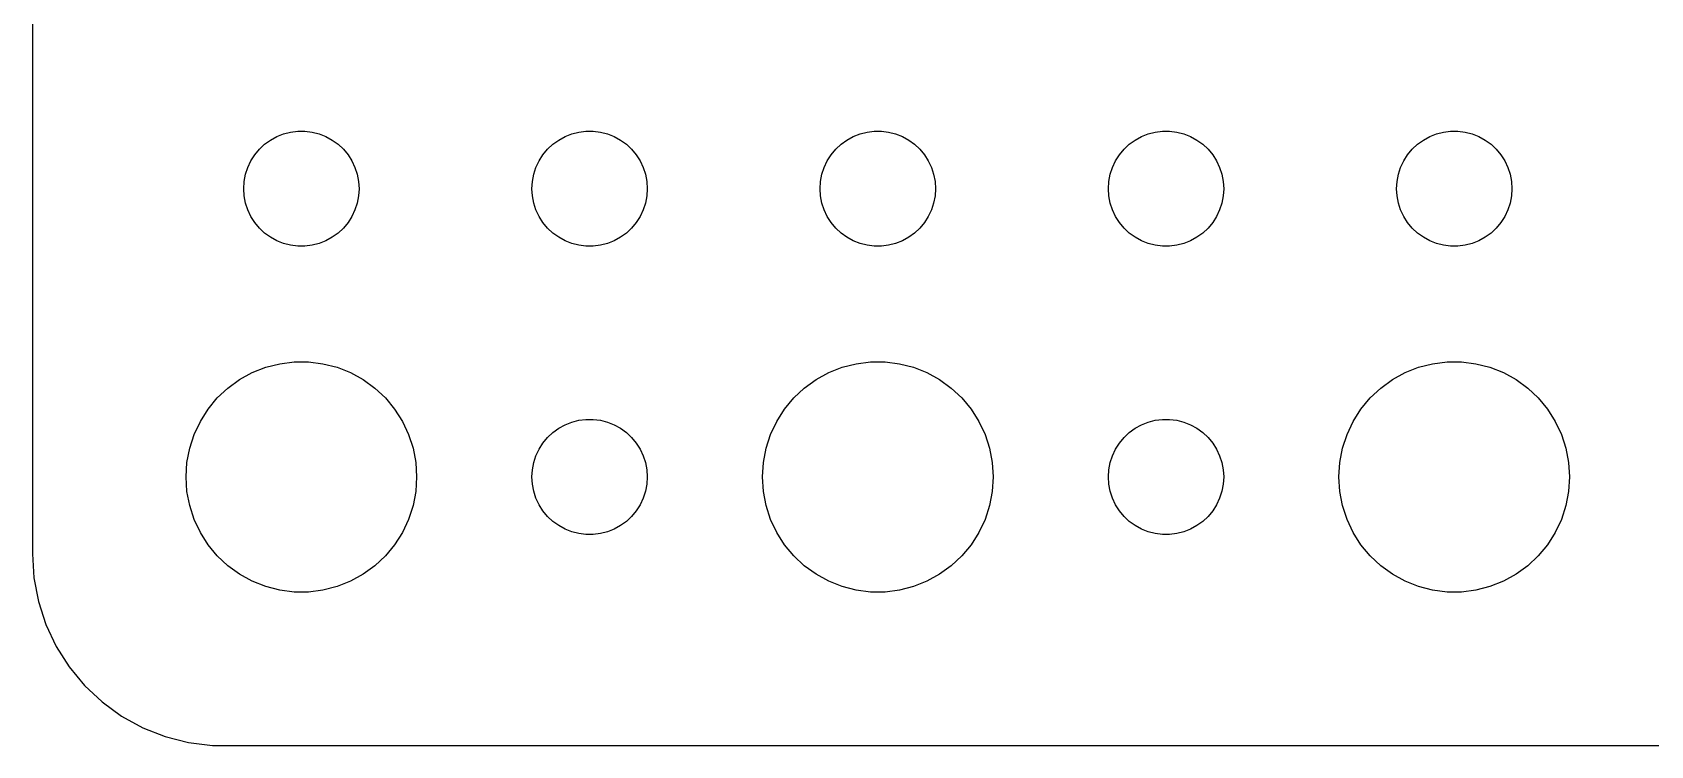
# Model space of a CAD drawing. Header units: metres. Extents: x -44 to 44, y 140 to 346.
# Drawn here: x -44.5 to -2.39, y 248.01 to 266.57 of the extents above; entities that cross this region are included whole.
import ezdxf

# ---------------------------------------------------------------- set-up
doc = ezdxf.new("R2010")
doc.units = ezdxf.units.M

msp = doc.modelspace()

# ---------------------------------------------------------------- linework, layer by layer
for p, q in [((-44.5, 287), (-44.5, 253)), ((-38.5934, 263.527), (-38.4561, 263.656)), ((-38.4561, 263.656), (-38.3037, 263.766)), ((-38.3037, 263.766), (-38.1387, 263.857)), ((-38.1387, 263.857), (-37.9635, 263.927)), ((-37.9635, 263.927), (-37.7811, 263.973)), ((-37.7811, 263.973), (-37.5942, 263.997)), ((-37.5942, 263.997), (-37.4058, 263.997)), ((-37.4058, 263.997), (-37.2189, 263.973)), ((-37.2189, 263.973), (-37.0365, 263.927)), ((-37.0365, 263.927), (-36.8613, 263.857)), ((-36.8613, 263.857), (-36.6963, 263.766)), ((-36.6963, 263.766), (-36.5439, 263.656)), ((-36.5439, 263.656), (-36.4065, 263.527)), ((-31.0934, 263.527), (-30.9561, 263.656)), ((-30.9561, 263.656), (-30.8037, 263.766)), ((-30.8037, 263.766), (-30.6387, 263.857)), ((-30.6387, 263.857), (-30.4635, 263.927)), ((-30.4635, 263.927), (-30.2811, 263.973)), ((-30.2811, 263.973), (-30.0942, 263.997)), ((-30.0942, 263.997), (-29.9058, 263.997)), ((-29.9058, 263.997), (-29.7189, 263.973)), ((-29.7189, 263.973), (-29.5365, 263.927)), ((-29.5365, 263.927), (-29.3613, 263.857)), ((-29.3613, 263.857), (-29.1963, 263.766)), ((-29.1963, 263.766), (-29.0439, 263.656)), ((-29.0439, 263.656), (-28.9065, 263.527)), ((-23.5934, 263.527), (-23.4561, 263.656)), ((-23.4561, 263.656), (-23.3037, 263.766)), ((-23.3037, 263.766), (-23.1387, 263.857)), ((-23.1387, 263.857), (-22.9635, 263.927)), ((-22.9635, 263.927), (-22.7811, 263.973)), ((-22.7811, 263.973), (-22.5942, 263.997)), ((-22.5942, 263.997), (-22.4058, 263.997)), ((-22.4058, 263.997), (-22.2189, 263.973)), ((-22.2189, 263.973), (-22.0365, 263.927)), ((-22.0365, 263.927), (-21.8613, 263.857)), ((-21.8613, 263.857), (-21.6963, 263.766)), ((-21.6963, 263.766), (-21.5439, 263.656)), ((-21.5439, 263.656), (-21.4065, 263.527)), ((-16.0934, 263.527), (-15.9561, 263.656)), ((-15.9561, 263.656), (-15.8037, 263.766)), ((-15.8037, 263.766), (-15.6387, 263.857)), ((-15.6387, 263.857), (-15.4635, 263.927)), ((-15.4635, 263.927), (-15.2811, 263.973)), ((-15.2811, 263.973), (-15.0942, 263.997)), ((-15.0942, 263.997), (-14.9058, 263.997)), ((-14.9058, 263.997), (-14.7189, 263.973)), ((-14.7189, 263.973), (-14.5365, 263.927)), ((-14.5365, 263.927), (-14.3613, 263.857)), ((-14.3613, 263.857), (-14.1963, 263.766)), ((-14.1963, 263.766), (-14.0439, 263.656)), ((-14.0439, 263.656), (-13.9065, 263.527)), ((-8.59344, 263.527), (-8.45613, 263.656)), ((-8.45613, 263.656), (-8.30373, 263.766)), ((-8.30373, 263.766), (-8.13866, 263.857)), ((-8.13866, 263.857), (-7.96352, 263.927)), ((-7.96352, 263.927), (-7.78107, 263.973)), ((-7.78107, 263.973), (-7.59418, 263.997)), ((-7.59418, 263.997), (-7.40581, 263.997)), ((-7.40581, 263.997), (-7.21892, 263.973)), ((-7.21892, 263.973), (-7.03647, 263.927)), ((-7.03647, 263.927), (-6.86133, 263.857)), ((-6.86133, 263.857), (-6.69626, 263.766)), ((-6.69626, 263.766), (-6.54385, 263.656)), ((-6.54385, 263.656), (-6.40654, 263.527)), ((-38.8947, 263.052), (-38.8145, 263.223)), ((-38.8145, 263.223), (-38.7135, 263.382)), ((-38.7135, 263.382), (-38.5934, 263.527)), ((-36.4065, 263.527), (-36.2865, 263.382)), ((-36.2865, 263.382), (-36.1855, 263.223)), ((-36.1855, 263.223), (-36.1053, 263.052)), ((-31.3947, 263.052), (-31.3145, 263.223)), ((-31.3145, 263.223), (-31.2135, 263.382)), ((-31.2135, 263.382), (-31.0934, 263.527)), ((-28.9065, 263.527), (-28.7865, 263.382)), ((-28.7865, 263.382), (-28.6855, 263.223)), ((-28.6855, 263.223), (-28.6053, 263.052)), ((-23.8947, 263.052), (-23.8145, 263.223)), ((-23.8145, 263.223), (-23.7135, 263.382)), ((-23.7135, 263.382), (-23.5934, 263.527)), ((-21.4065, 263.527), (-21.2865, 263.382)), ((-21.2865, 263.382), (-21.1855, 263.223)), ((-21.1855, 263.223), (-21.1053, 263.052)), ((-16.3947, 263.052), (-16.3145, 263.223)), ((-16.3145, 263.223), (-16.2135, 263.382)), ((-16.2135, 263.382), (-16.0934, 263.527)), ((-13.9065, 263.527), (-13.7865, 263.382)), ((-13.7865, 263.382), (-13.6855, 263.223)), ((-13.6855, 263.223), (-13.6053, 263.052)), ((-8.89465, 263.052), (-8.81445, 263.223)), ((-8.81445, 263.223), (-8.71352, 263.382)), ((-8.71352, 263.382), (-8.59344, 263.527)), ((-6.40654, 263.527), (-6.28647, 263.382)), ((-6.28647, 263.382), (-6.18553, 263.223)), ((-6.18553, 263.223), (-6.10533, 263.052)), ((-38.9882, 262.688), (-38.9529, 262.873)), ((-38.9529, 262.873), (-38.8947, 263.052)), ((-36.1053, 263.052), (-36.0471, 262.873)), ((-36.0471, 262.873), (-36.0118, 262.688)), ((-31.4882, 262.688), (-31.4529, 262.873)), ((-31.4529, 262.873), (-31.3947, 263.052)), ((-28.6053, 263.052), (-28.5471, 262.873)), ((-28.5471, 262.873), (-28.5118, 262.688)), ((-23.9882, 262.688), (-23.9529, 262.873)), ((-23.9529, 262.873), (-23.8947, 263.052)), ((-21.1053, 263.052), (-21.0471, 262.873)), ((-21.0471, 262.873), (-21.0118, 262.688)), ((-16.4882, 262.688), (-16.4529, 262.873)), ((-16.4529, 262.873), (-16.3947, 263.052)), ((-13.6053, 263.052), (-13.5471, 262.873)), ((-13.5471, 262.873), (-13.5118, 262.688)), ((-8.98816, 262.688), (-8.95287, 262.873)), ((-8.95287, 262.873), (-8.89465, 263.052)), ((-6.10533, 263.052), (-6.04712, 262.873)), ((-6.04712, 262.873), (-6.01183, 262.688)), ((-39, 262.5), (-38.9882, 262.688)), ((-38.9882, 262.312), (-39, 262.5)), ((-36.0118, 262.688), (-36, 262.5)), ((-36, 262.5), (-36.0118, 262.312)), ((-31.5, 262.5), (-31.4882, 262.688)), ((-31.4882, 262.312), (-31.5, 262.5)), ((-28.5118, 262.688), (-28.5, 262.5)), ((-28.5, 262.5), (-28.5118, 262.312)), ((-24, 262.5), (-23.9882, 262.688)), ((-23.9882, 262.312), (-24, 262.5)), ((-21.0118, 262.688), (-21, 262.5)), ((-21, 262.5), (-21.0118, 262.312)), ((-16.5, 262.5), (-16.4882, 262.688)), ((-16.4882, 262.312), (-16.5, 262.5)), ((-13.5118, 262.688), (-13.5, 262.5)), ((-13.5, 262.5), (-13.5118, 262.312)), ((-9, 262.5), (-8.98816, 262.688)), ((-8.98816, 262.312), (-9, 262.5)), ((-6.01183, 262.688), (-6, 262.5)), ((-6, 262.5), (-6.01183, 262.312)), ((-38.9529, 262.127), (-38.9882, 262.312)), ((-38.8947, 261.948), (-38.9529, 262.127)), ((-38.8145, 261.777), (-38.8947, 261.948)), ((-36.1053, 261.948), (-36.1855, 261.777)), ((-36.0471, 262.127), (-36.1053, 261.948)), ((-36.0118, 262.312), (-36.0471, 262.127)), ((-31.4529, 262.127), (-31.4882, 262.312)), ((-31.3947, 261.948), (-31.4529, 262.127)), ((-31.3145, 261.777), (-31.3947, 261.948)), ((-28.6053, 261.948), (-28.6855, 261.777)), ((-28.5471, 262.127), (-28.6053, 261.948)), ((-28.5118, 262.312), (-28.5471, 262.127)), ((-23.9529, 262.127), (-23.9882, 262.312)), ((-23.8947, 261.948), (-23.9529, 262.127)), ((-23.8145, 261.777), (-23.8947, 261.948)), ((-21.1053, 261.948), (-21.1855, 261.777)), ((-21.0471, 262.127), (-21.1053, 261.948)), ((-21.0118, 262.312), (-21.0471, 262.127)), ((-16.4529, 262.127), (-16.4882, 262.312)), ((-16.3947, 261.948), (-16.4529, 262.127)), ((-16.3145, 261.777), (-16.3947, 261.948)), ((-13.6053, 261.948), (-13.6855, 261.777)), ((-13.5471, 262.127), (-13.6053, 261.948)), ((-13.5118, 262.312), (-13.5471, 262.127)), ((-8.95287, 262.127), (-8.98816, 262.312)), ((-8.89465, 261.948), (-8.95287, 262.127)), ((-8.81445, 261.777), (-8.89465, 261.948)), ((-6.10533, 261.948), (-6.18553, 261.777)), ((-6.04712, 262.127), (-6.10533, 261.948)), ((-6.01183, 262.312), (-6.04712, 262.127)), ((-38.7135, 261.618), (-38.8145, 261.777)), ((-38.5934, 261.473), (-38.7135, 261.618)), ((-36.2865, 261.618), (-36.4065, 261.473)), ((-36.1855, 261.777), (-36.2865, 261.618)), ((-31.2135, 261.618), (-31.3145, 261.777)), ((-31.0934, 261.473), (-31.2135, 261.618)), ((-28.7865, 261.618), (-28.9065, 261.473)), ((-28.6855, 261.777), (-28.7865, 261.618)), ((-23.7135, 261.618), (-23.8145, 261.777)), ((-23.5934, 261.473), (-23.7135, 261.618)), ((-21.2865, 261.618), (-21.4065, 261.473)), ((-21.1855, 261.777), (-21.2865, 261.618)), ((-16.2135, 261.618), (-16.3145, 261.777)), ((-16.0934, 261.473), (-16.2135, 261.618)), ((-13.7865, 261.618), (-13.9065, 261.473)), ((-13.6855, 261.777), (-13.7865, 261.618)), ((-8.71352, 261.618), (-8.81445, 261.777)), ((-8.59344, 261.473), (-8.71352, 261.618)), ((-6.28647, 261.618), (-6.40654, 261.473)), ((-6.18553, 261.777), (-6.28647, 261.618)), ((-38.4561, 261.344), (-38.5934, 261.473)), ((-38.3037, 261.234), (-38.4561, 261.344)), ((-38.1387, 261.143), (-38.3037, 261.234)), ((-37.9635, 261.073), (-38.1387, 261.143)), ((-36.8613, 261.143), (-37.0365, 261.073)), ((-36.6963, 261.234), (-36.8613, 261.143)), ((-36.5439, 261.344), (-36.6963, 261.234)), ((-36.4065, 261.473), (-36.5439, 261.344)), ((-30.9561, 261.344), (-31.0934, 261.473)), ((-30.8037, 261.234), (-30.9561, 261.344)), ((-30.6387, 261.143), (-30.8037, 261.234)), ((-30.4635, 261.073), (-30.6387, 261.143)), ((-29.3613, 261.143), (-29.5365, 261.073)), ((-29.1963, 261.234), (-29.3613, 261.143)), ((-29.0439, 261.344), (-29.1963, 261.234)), ((-28.9065, 261.473), (-29.0439, 261.344)), ((-23.4561, 261.344), (-23.5934, 261.473)), ((-23.3037, 261.234), (-23.4561, 261.344)), ((-23.1387, 261.143), (-23.3037, 261.234)), ((-22.9635, 261.073), (-23.1387, 261.143)), ((-21.8613, 261.143), (-22.0365, 261.073)), ((-21.6963, 261.234), (-21.8613, 261.143)), ((-21.5439, 261.344), (-21.6963, 261.234)), ((-21.4065, 261.473), (-21.5439, 261.344)), ((-15.9561, 261.344), (-16.0934, 261.473)), ((-15.8037, 261.234), (-15.9561, 261.344)), ((-15.6387, 261.143), (-15.8037, 261.234)), ((-15.4635, 261.073), (-15.6387, 261.143)), ((-14.3613, 261.143), (-14.5365, 261.073)), ((-14.1963, 261.234), (-14.3613, 261.143)), ((-14.0439, 261.344), (-14.1963, 261.234)), ((-13.9065, 261.473), (-14.0439, 261.344)), ((-8.45613, 261.344), (-8.59344, 261.473)), ((-8.30373, 261.234), (-8.45613, 261.344)), ((-8.13866, 261.143), (-8.30373, 261.234)), ((-7.96352, 261.073), (-8.13866, 261.143)), ((-6.86133, 261.143), (-7.03647, 261.073)), ((-6.69626, 261.234), (-6.86133, 261.143)), ((-6.54385, 261.344), (-6.69626, 261.234)), ((-6.40654, 261.473), (-6.54385, 261.344)), ((-37.7811, 261.027), (-37.9635, 261.073)), ((-37.5942, 261.003), (-37.7811, 261.027)), ((-37.4058, 261.003), (-37.5942, 261.003)), ((-37.2189, 261.027), (-37.4058, 261.003)), ((-37.0365, 261.073), (-37.2189, 261.027)), ((-30.2811, 261.027), (-30.4635, 261.073)), ((-30.0942, 261.003), (-30.2811, 261.027)), ((-29.9058, 261.003), (-30.0942, 261.003)), ((-29.7189, 261.027), (-29.9058, 261.003)), ((-29.5365, 261.073), (-29.7189, 261.027)), ((-22.7811, 261.027), (-22.9635, 261.073)), ((-22.5942, 261.003), (-22.7811, 261.027)), ((-22.4058, 261.003), (-22.5942, 261.003)), ((-22.2189, 261.027), (-22.4058, 261.003)), ((-22.0365, 261.073), (-22.2189, 261.027)), ((-15.2811, 261.027), (-15.4635, 261.073)), ((-15.0942, 261.003), (-15.2811, 261.027)), ((-14.9058, 261.003), (-15.0942, 261.003)), ((-14.7189, 261.027), (-14.9058, 261.003)), ((-14.5365, 261.073), (-14.7189, 261.027)), ((-7.78107, 261.027), (-7.96352, 261.073)), ((-7.59418, 261.003), (-7.78107, 261.027)), ((-7.40581, 261.003), (-7.59418, 261.003)), ((-7.21892, 261.027), (-7.40581, 261.003)), ((-7.03647, 261.073), (-7.21892, 261.027)), ((-39.1075, 257.533), (-38.7773, 257.714)), ((-38.7773, 257.714), (-38.427, 257.853)), ((-38.427, 257.853), (-38.0621, 257.947)), ((-38.0621, 257.947), (-37.6884, 257.994)), ((-37.6884, 257.994), (-37.3116, 257.994)), ((-37.3116, 257.994), (-36.9379, 257.947)), ((-36.9379, 257.947), (-36.5729, 257.853)), ((-36.5729, 257.853), (-36.2227, 257.714)), ((-36.2227, 257.714), (-35.8925, 257.533)), ((-24.1075, 257.533), (-23.7773, 257.714)), ((-23.7773, 257.714), (-23.427, 257.853)), ((-23.427, 257.853), (-23.0621, 257.947)), ((-23.0621, 257.947), (-22.6884, 257.994)), ((-22.6884, 257.994), (-22.3116, 257.994)), ((-22.3116, 257.994), (-21.9379, 257.947)), ((-21.9379, 257.947), (-21.5729, 257.853)), ((-21.5729, 257.853), (-21.2227, 257.714)), ((-21.2227, 257.714), (-20.8925, 257.533)), ((-9.10747, 257.533), (-8.77733, 257.714)), ((-8.77733, 257.714), (-8.42705, 257.853)), ((-8.42705, 257.853), (-8.06213, 257.947)), ((-8.06213, 257.947), (-7.68837, 257.994)), ((-7.68837, 257.994), (-7.31161, 257.994)), ((-7.31161, 257.994), (-6.93785, 257.947)), ((-6.93785, 257.947), (-6.57294, 257.853)), ((-6.57294, 257.853), (-6.22266, 257.714)), ((-6.22266, 257.714), (-5.89252, 257.533)), ((-39.6869, 257.054), (-39.4123, 257.312)), ((-39.4123, 257.312), (-39.1075, 257.533)), ((-35.8925, 257.533), (-35.5877, 257.312)), ((-35.5877, 257.312), (-35.3131, 257.054)), ((-24.6869, 257.054), (-24.4123, 257.312)), ((-24.4123, 257.312), (-24.1075, 257.533)), ((-20.8925, 257.533), (-20.5877, 257.312)), ((-20.5877, 257.312), (-20.3131, 257.054)), ((-9.6869, 257.054), (-9.41226, 257.312)), ((-9.41226, 257.312), (-9.10747, 257.533)), ((-5.89252, 257.533), (-5.58772, 257.312)), ((-5.58772, 257.312), (-5.31308, 257.054)), ((-39.927, 256.763), (-39.6869, 257.054)), ((-35.3131, 257.054), (-35.0729, 256.763)), ((-24.927, 256.763), (-24.6869, 257.054)), ((-20.3131, 257.054), (-20.0729, 256.763)), ((-9.92705, 256.763), (-9.6869, 257.054)), ((-5.31308, 257.054), (-5.07294, 256.763)), ((-40.1289, 256.445), (-39.927, 256.763)), ((-35.0729, 256.763), (-34.8711, 256.445)), ((-30.4635, 256.427), (-30.2811, 256.473)), ((-30.2811, 256.473), (-30.0942, 256.497)), ((-30.0942, 256.497), (-29.9058, 256.497)), ((-29.9058, 256.497), (-29.7189, 256.473)), ((-29.7189, 256.473), (-29.5365, 256.427)), ((-25.1289, 256.445), (-24.927, 256.763)), ((-20.0729, 256.763), (-19.8711, 256.445)), ((-15.4635, 256.427), (-15.2811, 256.473)), ((-15.2811, 256.473), (-15.0942, 256.497)), ((-15.0942, 256.497), (-14.9058, 256.497)), ((-14.9058, 256.497), (-14.7189, 256.473)), ((-14.7189, 256.473), (-14.5365, 256.427)), ((-10.1289, 256.445), (-9.92705, 256.763)), ((-5.07294, 256.763), (-4.87108, 256.445)), ((-40.4057, 255.746), (-40.2893, 256.104)), ((-40.2893, 256.104), (-40.1289, 256.445)), ((-34.8711, 256.445), (-34.7107, 256.104)), ((-34.7107, 256.104), (-34.5942, 255.746)), ((-31.0934, 256.027), (-30.9561, 256.156)), ((-30.9561, 256.156), (-30.8037, 256.266)), ((-30.8037, 256.266), (-30.6387, 256.357)), ((-30.6387, 256.357), (-30.4635, 256.427)), ((-29.5365, 256.427), (-29.3613, 256.357)), ((-29.3613, 256.357), (-29.1963, 256.266)), ((-29.1963, 256.266), (-29.0439, 256.156)), ((-29.0439, 256.156), (-28.9065, 256.027)), ((-25.4057, 255.746), (-25.2893, 256.104)), ((-25.2893, 256.104), (-25.1289, 256.445)), ((-19.8711, 256.445), (-19.7107, 256.104)), ((-19.7107, 256.104), (-19.5942, 255.746)), ((-16.0934, 256.027), (-15.9561, 256.156)), ((-15.9561, 256.156), (-15.8037, 256.266)), ((-15.8037, 256.266), (-15.6387, 256.357)), ((-15.6387, 256.357), (-15.4635, 256.427)), ((-14.5365, 256.427), (-14.3613, 256.357)), ((-14.3613, 256.357), (-14.1963, 256.266)), ((-14.1963, 256.266), (-14.0439, 256.156)), ((-14.0439, 256.156), (-13.9065, 256.027)), ((-10.4057, 255.746), (-10.2893, 256.104)), ((-10.2893, 256.104), (-10.1289, 256.445)), ((-4.87108, 256.445), (-4.71066, 256.104)), ((-4.71066, 256.104), (-4.59424, 255.746)), ((-40.4763, 255.376), (-40.4057, 255.746)), ((-34.5942, 255.746), (-34.5237, 255.376)), ((-31.3947, 255.552), (-31.3145, 255.723)), ((-31.3145, 255.723), (-31.2135, 255.882)), ((-31.2135, 255.882), (-31.0934, 256.027)), ((-28.9065, 256.027), (-28.7865, 255.882)), ((-28.7865, 255.882), (-28.6855, 255.723)), ((-28.6855, 255.723), (-28.6053, 255.552)), ((-25.4763, 255.376), (-25.4057, 255.746)), ((-19.5942, 255.746), (-19.5237, 255.376)), ((-16.3947, 255.552), (-16.3145, 255.723)), ((-16.3145, 255.723), (-16.2135, 255.882)), ((-16.2135, 255.882), (-16.0934, 256.027)), ((-13.9065, 256.027), (-13.7865, 255.882)), ((-13.7865, 255.882), (-13.6855, 255.723)), ((-13.6855, 255.723), (-13.6053, 255.552)), ((-10.4763, 255.376), (-10.4057, 255.746)), ((-4.59424, 255.746), (-4.52365, 255.376)), ((-40.5, 255), (-40.4763, 255.376)), ((-34.5237, 255.376), (-34.5, 255)), ((-31.5, 255), (-31.4882, 255.188)), ((-31.4882, 255.188), (-31.4529, 255.373)), ((-31.4529, 255.373), (-31.3947, 255.552)), ((-28.6053, 255.552), (-28.5471, 255.373)), ((-28.5471, 255.373), (-28.5118, 255.188)), ((-28.5118, 255.188), (-28.5, 255)), ((-25.5, 255), (-25.4763, 255.376)), ((-19.5237, 255.376), (-19.5, 255)), ((-16.5, 255), (-16.4882, 255.188)), ((-16.4882, 255.188), (-16.4529, 255.373)), ((-16.4529, 255.373), (-16.3947, 255.552)), ((-13.6053, 255.552), (-13.5471, 255.373)), ((-13.5471, 255.373), (-13.5118, 255.188)), ((-13.5118, 255.188), (-13.5, 255)), ((-10.5, 255), (-10.4763, 255.376)), ((-4.52365, 255.376), (-4.5, 255)), ((-40.4763, 254.624), (-40.5, 255)), ((-34.5, 255), (-34.5237, 254.624)), ((-31.4882, 254.812), (-31.5, 255)), ((-31.4529, 254.627), (-31.4882, 254.812)), ((-28.5118, 254.812), (-28.5471, 254.627)), ((-28.5, 255), (-28.5118, 254.812)), ((-25.4763, 254.624), (-25.5, 255)), ((-19.5, 255), (-19.5237, 254.624)), ((-16.4882, 254.812), (-16.5, 255)), ((-16.4529, 254.627), (-16.4882, 254.812)), ((-13.5118, 254.812), (-13.5471, 254.627)), ((-13.5, 255), (-13.5118, 254.812)), ((-10.4763, 254.624), (-10.5, 255)), ((-4.5, 255), (-4.52365, 254.624)), ((-40.4057, 254.254), (-40.4763, 254.624)), ((-34.5237, 254.624), (-34.5942, 254.254)), ((-31.3947, 254.448), (-31.4529, 254.627)), ((-31.3145, 254.277), (-31.3947, 254.448)), ((-28.6053, 254.448), (-28.6855, 254.277)), ((-28.5471, 254.627), (-28.6053, 254.448)), ((-25.4057, 254.254), (-25.4763, 254.624)), ((-19.5237, 254.624), (-19.5942, 254.254)), ((-16.3947, 254.448), (-16.4529, 254.627)), ((-16.3145, 254.277), (-16.3947, 254.448)), ((-13.6053, 254.448), (-13.6855, 254.277)), ((-13.5471, 254.627), (-13.6053, 254.448)), ((-10.4057, 254.254), (-10.4763, 254.624)), ((-4.52365, 254.624), (-4.59424, 254.254)), ((-40.2893, 253.896), (-40.4057, 254.254)), ((-34.5942, 254.254), (-34.7107, 253.896)), ((-31.2135, 254.118), (-31.3145, 254.277)), ((-31.0934, 253.973), (-31.2135, 254.118)), ((-30.9561, 253.844), (-31.0934, 253.973)), ((-28.9065, 253.973), (-29.0439, 253.844)), ((-28.7865, 254.118), (-28.9065, 253.973)), ((-28.6855, 254.277), (-28.7865, 254.118)), ((-25.2893, 253.896), (-25.4057, 254.254)), ((-19.5942, 254.254), (-19.7107, 253.896)), ((-16.2135, 254.118), (-16.3145, 254.277)), ((-16.0934, 253.973), (-16.2135, 254.118)), ((-15.9561, 253.844), (-16.0934, 253.973)), ((-13.9065, 253.973), (-14.0439, 253.844)), ((-13.7865, 254.118), (-13.9065, 253.973)), ((-13.6855, 254.277), (-13.7865, 254.118)), ((-10.2893, 253.896), (-10.4057, 254.254)), ((-4.59424, 254.254), (-4.71066, 253.896)), ((-40.1289, 253.555), (-40.2893, 253.896)), ((-39.927, 253.237), (-40.1289, 253.555)), ((-34.8711, 253.555), (-35.0729, 253.237)), ((-34.7107, 253.896), (-34.8711, 253.555)), ((-30.8037, 253.734), (-30.9561, 253.844)), ((-30.6387, 253.643), (-30.8037, 253.734)), ((-30.4635, 253.573), (-30.6387, 253.643)), ((-30.2811, 253.527), (-30.4635, 253.573)), ((-30.0942, 253.503), (-30.2811, 253.527)), ((-29.9058, 253.503), (-30.0942, 253.503)), ((-29.7189, 253.527), (-29.9058, 253.503)), ((-29.5365, 253.573), (-29.7189, 253.527)), ((-29.3613, 253.643), (-29.5365, 253.573)), ((-29.1963, 253.734), (-29.3613, 253.643)), ((-29.0439, 253.844), (-29.1963, 253.734)), ((-25.1289, 253.555), (-25.2893, 253.896)), ((-24.927, 253.237), (-25.1289, 253.555)), ((-19.8711, 253.555), (-20.0729, 253.237)), ((-19.7107, 253.896), (-19.8711, 253.555)), ((-15.8037, 253.734), (-15.9561, 253.844)), ((-15.6387, 253.643), (-15.8037, 253.734)), ((-15.4635, 253.573), (-15.6387, 253.643)), ((-15.2811, 253.527), (-15.4635, 253.573)), ((-15.0942, 253.503), (-15.2811, 253.527)), ((-14.9058, 253.503), (-15.0942, 253.503)), ((-14.7189, 253.527), (-14.9058, 253.503)), ((-14.5365, 253.573), (-14.7189, 253.527)), ((-14.3613, 253.643), (-14.5365, 253.573)), ((-14.1963, 253.734), (-14.3613, 253.643)), ((-14.0439, 253.844), (-14.1963, 253.734)), ((-10.1289, 253.555), (-10.2893, 253.896)), ((-9.92705, 253.237), (-10.1289, 253.555)), ((-4.87108, 253.555), (-5.07294, 253.237)), ((-4.71066, 253.896), (-4.87108, 253.555)), ((-39.6869, 252.946), (-39.927, 253.237)), ((-35.0729, 253.237), (-35.3131, 252.946)), ((-24.6869, 252.946), (-24.927, 253.237)), ((-20.0729, 253.237), (-20.3131, 252.946)), ((-9.6869, 252.946), (-9.92705, 253.237)), ((-5.07294, 253.237), (-5.31308, 252.946)), ((-44.5, 253), (-44.4606, 252.373)), ((-39.4123, 252.688), (-39.6869, 252.946)), ((-39.1075, 252.467), (-39.4123, 252.688)), ((-35.5877, 252.688), (-35.8925, 252.467)), ((-35.3131, 252.946), (-35.5877, 252.688)), ((-24.4123, 252.688), (-24.6869, 252.946)), ((-24.1075, 252.467), (-24.4123, 252.688)), ((-20.5877, 252.688), (-20.8925, 252.467)), ((-20.3131, 252.946), (-20.5877, 252.688)), ((-9.41226, 252.688), (-9.6869, 252.946)), ((-9.10747, 252.467), (-9.41226, 252.688)), ((-5.58772, 252.688), (-5.89252, 252.467)), ((-5.31308, 252.946), (-5.58772, 252.688)), ((-44.4606, 252.373), (-44.3429, 251.757)), ((-38.7773, 252.286), (-39.1075, 252.467)), ((-38.427, 252.147), (-38.7773, 252.286)), ((-36.2227, 252.286), (-36.5729, 252.147)), ((-35.8925, 252.467), (-36.2227, 252.286)), ((-23.7773, 252.286), (-24.1075, 252.467)), ((-23.427, 252.147), (-23.7773, 252.286)), ((-21.2227, 252.286), (-21.5729, 252.147)), ((-20.8925, 252.467), (-21.2227, 252.286)), ((-8.77733, 252.286), (-9.10747, 252.467)), ((-8.42705, 252.147), (-8.77733, 252.286)), ((-6.22266, 252.286), (-6.57294, 252.147)), ((-5.89252, 252.467), (-6.22266, 252.286)), ((-38.0621, 252.053), (-38.427, 252.147)), ((-37.6884, 252.006), (-38.0621, 252.053)), ((-37.3116, 252.006), (-37.6884, 252.006)), ((-36.9379, 252.053), (-37.3116, 252.006)), ((-36.5729, 252.147), (-36.9379, 252.053)), ((-23.0621, 252.053), (-23.427, 252.147)), ((-22.6884, 252.006), (-23.0621, 252.053)), ((-22.3116, 252.006), (-22.6884, 252.006)), ((-21.9379, 252.053), (-22.3116, 252.006)), ((-21.5729, 252.147), (-21.9379, 252.053)), ((-8.06213, 252.053), (-8.42705, 252.147)), ((-7.68837, 252.006), (-8.06213, 252.053)), ((-7.31161, 252.006), (-7.68837, 252.006)), ((-6.93785, 252.053), (-7.31161, 252.006)), ((-6.57294, 252.147), (-6.93785, 252.053)), ((-44.3429, 251.757), (-44.1489, 251.159)), ((-44.1489, 251.159), (-43.8815, 250.591)), ((-43.8815, 250.591), (-43.5451, 250.061)), ((-43.5451, 250.061), (-43.1448, 249.577)), ((-43.1448, 249.577), (-42.6871, 249.147)), ((-42.6871, 249.147), (-42.1791, 248.778)), ((-42.1791, 248.778), (-41.6289, 248.476)), ((-41.6289, 248.476), (-41.0451, 248.245)), ((-41.0451, 248.245), (-40.4369, 248.089)), ((-40.4369, 248.089), (-39.8139, 248.01)), ((-39.8139, 248.01), (39.8139, 248.01))]:
    msp.add_line(p, q)

doc.saveas('drawing.dxf')
